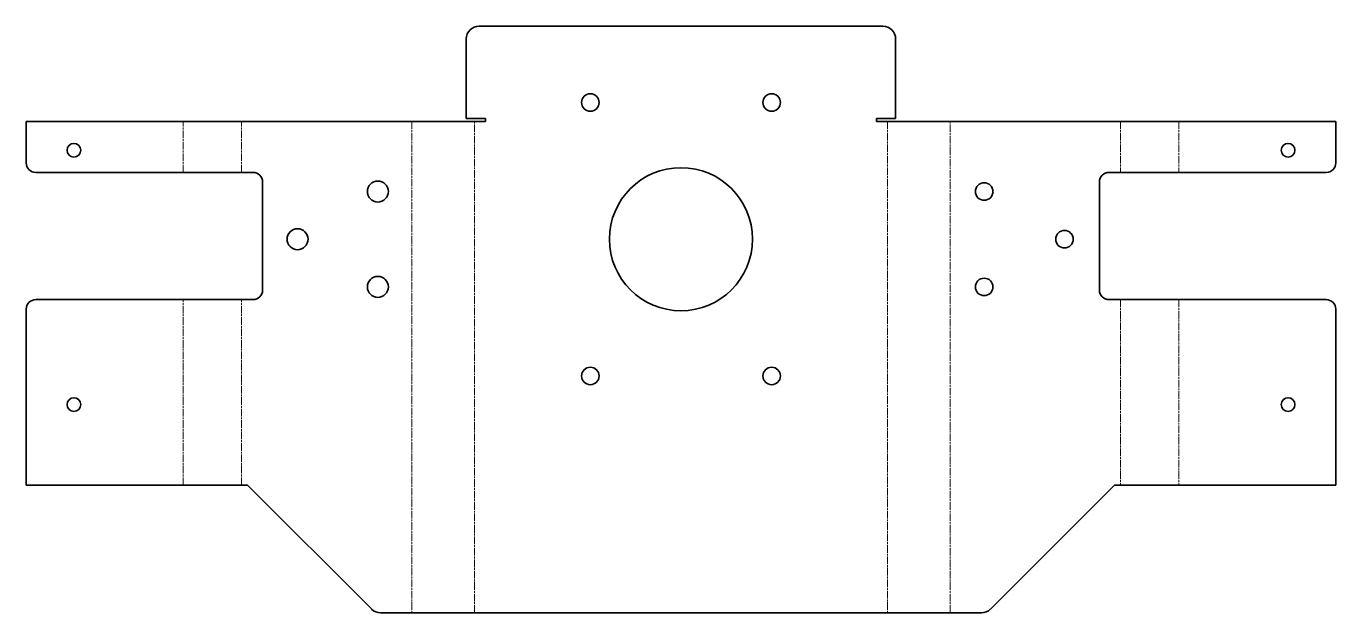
# Model space of a CAD drawing. Header units: inches. Extents: x 0 to 412, y 0 to 185.
import ezdxf

# ---------------------------------------------------------------- set-up
doc = ezdxf.new("R2010")
doc.units = ezdxf.units.IN
doc.header["$MEASUREMENT"] = 0
doc.linetypes.add('Chain', pattern=[13.68, 9.12, -1.14, 2.28, -1.14])
doc.layers.add('SIMUMAK Bend Centerline (ISO)', color=7, linetype='Chain', lineweight=9)
doc.layers.add('SIMUMAK Visible (ISO)', color=7, linetype='Continuous', lineweight=35)

# ---------------------------------------------------------------- blocks, each defined once
blk = doc.blocks.new('CD-IND-31-MINPORTA-06')
at = {"layer": 'SIMUMAK Bend Centerline (ISO)', "ltscale": 0.263158}
for p, q in [((49.32, 138.5), (49.32, 154.5)), ((67.74, 138.5), (67.74, 154.5)), ((121.22, 154.5), (121.22, 0)), ((141, 0), (141, 154.5)), ((270.79, 154.5), (270.79, 0)), ((290.57, 0), (290.57, 154.5)), ((344.05, 154.5), (344.05, 138.5)), ((362.46, 154.5), (362.46, 138.5)), ((49.32, 40.18), (49.32, 98.5)), ((67.74, 40.18), (67.74, 98.5)), ((344.05, 98.5), (344.05, 40.18)), ((362.46, 98.5), (362.46, 40.18))]:
    blk.add_line(p, q, dxfattribs=at)
at = {"layer": 'SIMUMAK Visible (ISO)'}
for p, q in [((269.39, 184.5), (142.39, 184.5)), ((138.39, 180.5), (138.39, 155.5)), ((273.39, 155.5), (273.39, 180.5)), ((0, 154.5), (144.39, 154.5)), ((0, 141.5), (0, 154.5)), ((138.39, 155.5), (144.39, 155.5)), ((144.39, 155.5), (144.39, 154.5)), ((267.39, 155.5), (273.39, 155.5)), ((267.39, 154.5), (267.39, 155.5)), ((267.39, 154.5), (411.79, 154.5)), ((411.79, 154.5), (411.79, 141.5)), ((71.32, 138.5), (3, 138.5)), ((408.79, 138.5), (340.47, 138.5)), ((74.32, 135.5), (74.32, 101.5)), ((337.47, 101.5), (337.47, 135.5)), ((0, 40.18), (0, 95.5)), ((3, 98.5), (71.32, 98.5)), ((408.79, 98.5), (340.47, 98.5)), ((411.79, 95.5), (411.79, 40.18)), ((0, 40.18), (69.62, 40.18)), ((69.62, 40.18), (108.63, 1.17)), ((303.16, 1.17), (342.17, 40.18)), ((342.17, 40.18), (411.79, 40.18)), ((111.45, 0), (300.33, 0))]:
    blk.add_line(p, q, dxfattribs=at)
for centre, radius in [((177.39, 160.5), 2.75), ((234.39, 160.5), 2.75), ((15, 145.5), 2.15), ((396.79, 145.5), 2.15), ((205.89, 117.5), 22.5), ((110.57, 132.5), 3.3), ((301.22, 132.5), 2.75), ((85.32, 117.5), 3.3), ((326.47, 117.5), 2.75), ((110.57, 102.5), 3.3), ((301.22, 102.5), 2.75), ((177.39, 74.5), 2.75), ((234.39, 74.5), 2.75), ((15, 65.5), 2.15), ((396.79, 65.5), 2.15)]:
    blk.add_circle(centre, radius, dxfattribs=at)
at = {"layer": 'SIMUMAK Visible (ISO)', "extrusion": (0, 0, -1)}
for centre, radius, start, end in [((-142.39, 180.5), 4, 0, 90), ((-269.39, 180.5), 4, 90, 180), ((-3, 141.5), 3, 270, 0), ((-408.79, 141.5), 3, 180, 270), ((-3, 95.5), 3, 0, 90), ((-408.79, 95.5), 3, 90, 180), ((-111.45, 4), 4, 270, 315), ((-300.33, 4), 4, 225, 270)]:
    blk.add_arc(centre, radius, start, end, dxfattribs=at)
at = {"layer": 'SIMUMAK Visible (ISO)'}
for centre, start, end in [((71.32, 135.5), 360, 90), ((340.47, 135.5), 90, 180), ((71.32, 101.5), 270, 0), ((340.47, 101.5), 180, 270)]:
    blk.add_arc(centre, 3, start, end, dxfattribs=at)

msp = doc.modelspace()

# ---------------------------------------------------------------- block references
msp.add_blockref('CD-IND-31-MINPORTA-06', (0, 0))

doc.saveas('drawing.dxf')
